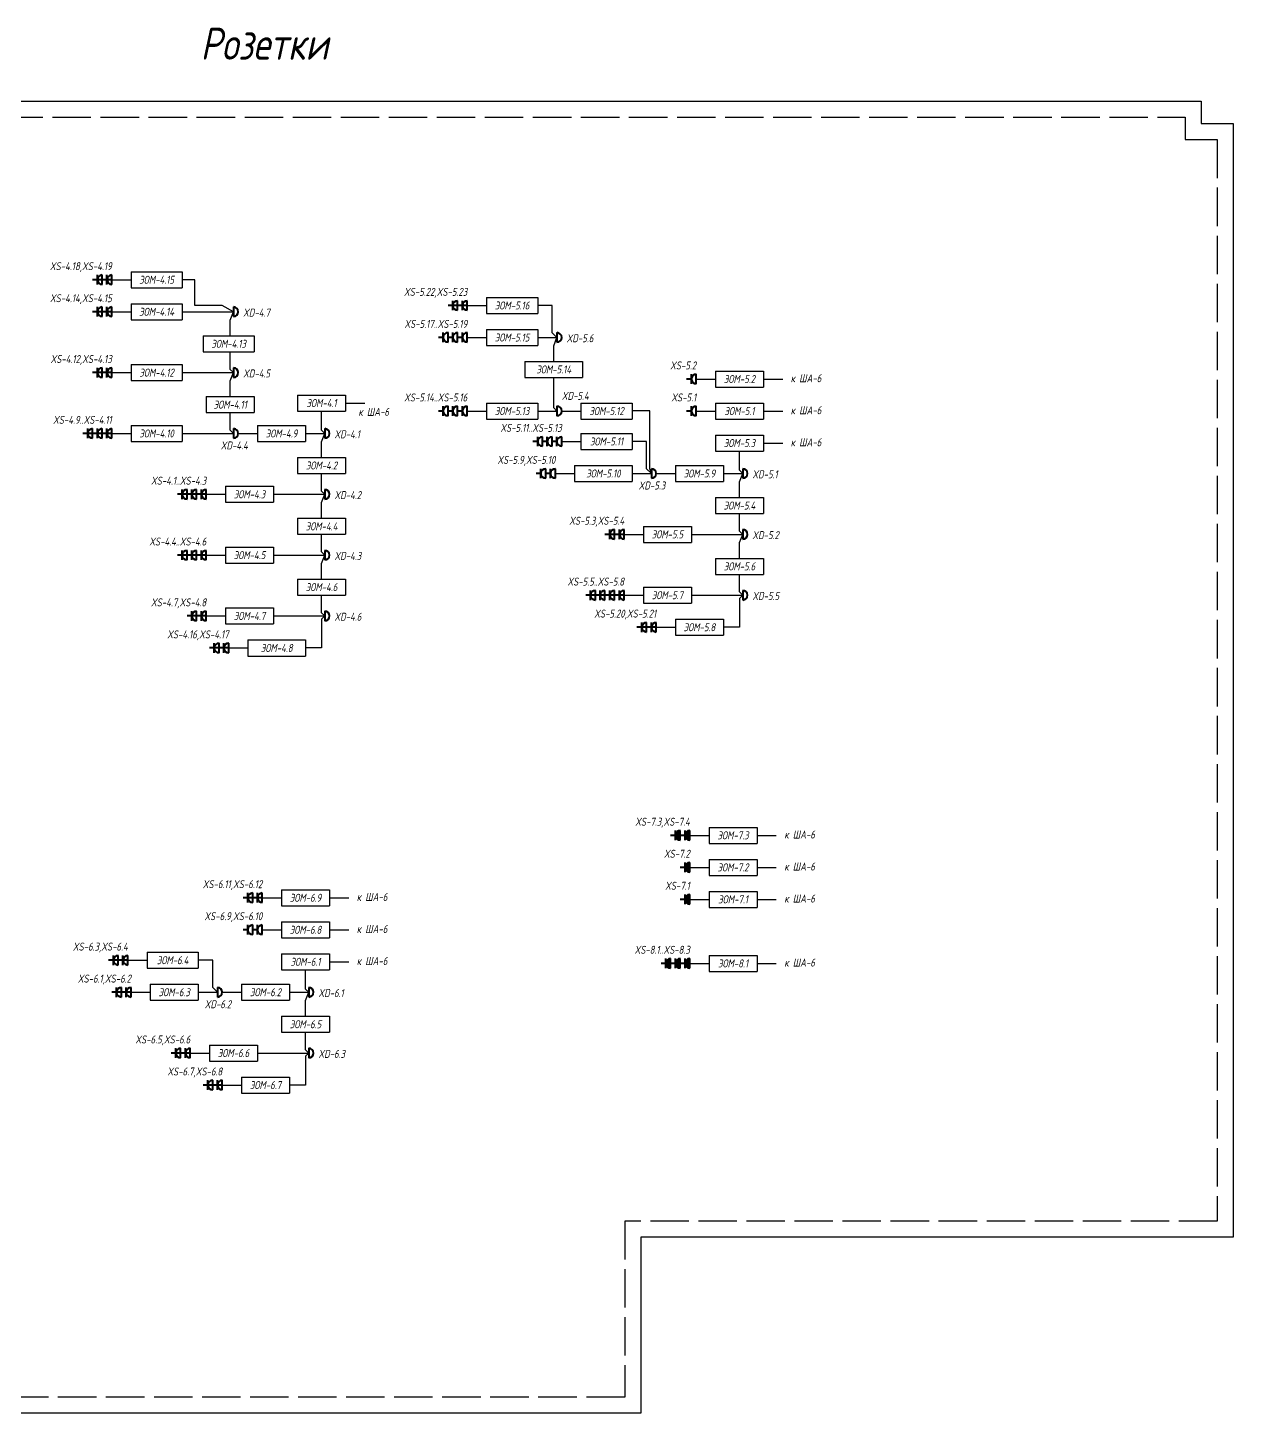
# Model space of a CAD drawing. Header units: millimetres. Extents: x -1048 to 3005, y -1068 to 487.
# Drawn here: x 30.7 to 407.2, y 54.5 to 487.2 of the extents above; entities that cross this region are included whole.
import ezdxf
from ezdxf.enums import TextEntityAlignment as Align

# ---------------------------------------------------------------- set-up
doc = ezdxf.new("R2010")
doc.units = ezdxf.units.MM
doc.linetypes.add('ACAD_ISO02W100', pattern=[15, 12, -3])
doc.layers.add('noprint', color=2, linetype='Continuous', plot=False)
doc.styles.get("Standard").update_dxf_attribs({"font": 'arial.ttf'})
doc.styles.add('ГОСТ-ISOCPEUR', font='isocpeui.ttf', dxfattribs={"width": 0.8})
doc.linetypes.add('220V_LINE', pattern='A,0.2,-0.05,["~220V",Standard,S=0.1,R=0,X=0,Y=-0.05],-0.4,0.1', length=0.75)

# ---------------------------------------------------------------- blocks, each defined once
blk = doc.blocks.new('коробка коммутационная')
at = {"color": 0, "lineweight": -2}
blk.add_line((0, 3), (0, 0), dxfattribs=at)
blk.add_arc((0, 1.5), 1.5, 270, 90, dxfattribs=at)
blk = doc.blocks.new('*T47')
at = {"color": 0, "lineweight": -2}
for p, q in [((0, 0), (15, 0)), ((0, 0), (0, -5)), ((15, 0), (15, -5)), ((0, -5), (15, -5))]:
    blk.add_line(p, q, dxfattribs=at)
at = {"color": 0, "insert": (7.5, -2.5), "char_height": 2.5, "width": 14, "attachment_point": 5, "style": 'ГОСТ-ISOCPEUR'}
blk.add_mtext('{ЭОМ-4.1}', dxfattribs=at)
blk = doc.blocks.new('*T48')
at = {"color": 0, "lineweight": -2}
for p, q in [((0, 0), (15, 0)), ((0, 0), (0, -5)), ((15, 0), (15, -5)), ((0, -5), (15, -5))]:
    blk.add_line(p, q, dxfattribs=at)
at = {"color": 0, "insert": (7.5, -2.5), "char_height": 2.5, "width": 14, "attachment_point": 5, "style": 'ГОСТ-ISOCPEUR'}
blk.add_mtext('{ЭОМ-4.2}', dxfattribs=at)
blk = doc.blocks.new('розетка скрытая трехполюсная')
at = {"color": 0, "lineweight": -2}
for p, q in [((-1.5, 1.5), (1.5, 1.5)), ((-1.5, 0), (1.5, 0)), ((0, 0), (0, 3))]:
    blk.add_line(p, q, dxfattribs=at)
blk.add_arc((0, 0), 1.5, 0, 180, dxfattribs=at)
blk = doc.blocks.new('*T49')
at = {"color": 0, "lineweight": -2}
for p, q in [((0, 0), (15, 0)), ((0, 0), (0, -5)), ((15, 0), (15, -5)), ((0, -5), (15, -5))]:
    blk.add_line(p, q, dxfattribs=at)
at = {"color": 0, "insert": (7.5, -2.5), "char_height": 2.5, "width": 14, "attachment_point": 5, "style": 'ГОСТ-ISOCPEUR'}
blk.add_mtext('{ЭОМ-4.3}', dxfattribs=at)
blk = doc.blocks.new('*T50')
at = {"color": 0, "lineweight": -2}
for p, q in [((0, 0), (15, 0)), ((0, 0), (0, -5)), ((15, 0), (15, -5)), ((0, -5), (15, -5))]:
    blk.add_line(p, q, dxfattribs=at)
at = {"color": 0, "insert": (7.5, -2.5), "char_height": 2.5, "width": 14, "attachment_point": 5, "style": 'ГОСТ-ISOCPEUR'}
blk.add_mtext('{ЭОМ-4.9}', dxfattribs=at)
blk = doc.blocks.new('*T51')
at = {"color": 0, "lineweight": -2}
for p, q in [((0, 0), (15, 0)), ((0, 0), (0, -5)), ((15, 0), (15, -5)), ((0, -5), (15, -5))]:
    blk.add_line(p, q, dxfattribs=at)
at = {"color": 0, "insert": (7.5, -2.5), "char_height": 2.5, "width": 14, "attachment_point": 5, "style": 'ГОСТ-ISOCPEUR'}
blk.add_mtext('{ЭОМ-4.4}', dxfattribs=at)
blk = doc.blocks.new('*T52')
at = {"color": 0, "lineweight": -2}
for p, q in [((0, 0), (15, 0)), ((0, 0), (0, -5)), ((15, 0), (15, -5)), ((0, -5), (15, -5))]:
    blk.add_line(p, q, dxfattribs=at)
at = {"color": 0, "insert": (7.5, -2.5), "char_height": 2.5, "width": 14, "attachment_point": 5, "style": 'ГОСТ-ISOCPEUR'}
blk.add_mtext('{ЭОМ-4.5}', dxfattribs=at)
blk = doc.blocks.new('*T53')
at = {"color": 0, "lineweight": -2}
for p, q in [((0, 0), (18, 0)), ((0, 0), (0, -5)), ((18, 0), (18, -5)), ((0, -5), (18, -5))]:
    blk.add_line(p, q, dxfattribs=at)
at = {"color": 0, "insert": (9, -2.5), "char_height": 2.5, "width": 17, "attachment_point": 5, "style": 'ГОСТ-ISOCPEUR'}
blk.add_mtext('{ЭОМ-4.8}', dxfattribs=at)
blk = doc.blocks.new('*T56')
at = {"color": 0, "lineweight": -2}
for p, q in [((0, 0), (15, 0)), ((0, 0), (0, -5)), ((15, 0), (15, -5)), ((0, -5), (15, -5))]:
    blk.add_line(p, q, dxfattribs=at)
at = {"color": 0, "insert": (7.5, -2.5), "char_height": 2.5, "width": 14, "attachment_point": 5, "style": 'ГОСТ-ISOCPEUR'}
blk.add_mtext('{ЭОМ-4.11}', dxfattribs=at)
blk = doc.blocks.new('*T57')
at = {"color": 0, "lineweight": -2}
for p, q in [((0, 0), (16, 0)), ((0, 0), (0, -5)), ((16, 0), (16, -5)), ((0, -5), (16, -5))]:
    blk.add_line(p, q, dxfattribs=at)
at = {"color": 0, "insert": (8, -2.5), "char_height": 2.5, "width": 15, "attachment_point": 5, "style": 'ГОСТ-ISOCPEUR'}
blk.add_mtext('{ЭОМ-4.12}', dxfattribs=at)
blk = doc.blocks.new('*T59')
at = {"color": 0, "lineweight": -2}
for p, q in [((0, 0), (16, 0)), ((0, 0), (0, -5)), ((16, 0), (16, -5)), ((0, -5), (16, -5))]:
    blk.add_line(p, q, dxfattribs=at)
at = {"color": 0, "insert": (8, -2.5), "char_height": 2.5, "width": 15, "attachment_point": 5, "style": 'ГОСТ-ISOCPEUR'}
blk.add_mtext('{ЭОМ-4.15}', dxfattribs=at)
blk = doc.blocks.new('*T60')
at = {"color": 0, "lineweight": -2}
for p, q in [((0, 0), (15, 0)), ((0, 0), (0, -5)), ((15, 0), (15, -5)), ((0, -5), (15, -5))]:
    blk.add_line(p, q, dxfattribs=at)
at = {"color": 0, "insert": (7.5, -2.5), "char_height": 2.5, "width": 14, "attachment_point": 5, "style": 'ГОСТ-ISOCPEUR'}
blk.add_mtext('{ЭОМ-5.1}', dxfattribs=at)
blk = doc.blocks.new('*T61')
at = {"color": 0, "lineweight": -2}
for p, q in [((0, 0), (15, 0)), ((0, 0), (0, -5)), ((15, 0), (15, -5)), ((0, -5), (15, -5))]:
    blk.add_line(p, q, dxfattribs=at)
at = {"color": 0, "insert": (7.5, -2.5), "char_height": 2.5, "width": 14, "attachment_point": 5, "style": 'ГОСТ-ISOCPEUR'}
blk.add_mtext('{ЭОМ-5.2}', dxfattribs=at)
blk = doc.blocks.new('*T62')
at = {"color": 0, "lineweight": -2}
for p, q in [((0, 0), (15, 0)), ((0, 0), (0, -5)), ((15, 0), (15, -5)), ((0, -5), (15, -5))]:
    blk.add_line(p, q, dxfattribs=at)
at = {"color": 0, "insert": (7.5, -2.5), "char_height": 2.5, "width": 14, "attachment_point": 5, "style": 'ГОСТ-ISOCPEUR'}
blk.add_mtext('{ЭОМ-5.3}', dxfattribs=at)
blk = doc.blocks.new('*T63')
at = {"color": 0, "lineweight": -2}
for p, q in [((0, 0), (15, 0)), ((0, 0), (0, -5)), ((15, 0), (15, -5)), ((0, -5), (15, -5))]:
    blk.add_line(p, q, dxfattribs=at)
at = {"color": 0, "insert": (7.5, -2.5), "char_height": 2.5, "width": 14, "attachment_point": 5, "style": 'ГОСТ-ISOCPEUR'}
blk.add_mtext('{ЭОМ-5.4}', dxfattribs=at)
blk = doc.blocks.new('*T64')
at = {"color": 0, "lineweight": -2}
for p, q in [((0, 0), (15, 0)), ((0, 0), (0, -5)), ((15, 0), (15, -5)), ((0, -5), (15, -5))]:
    blk.add_line(p, q, dxfattribs=at)
at = {"color": 0, "insert": (7.5, -2.5), "char_height": 2.5, "width": 14, "attachment_point": 5, "style": 'ГОСТ-ISOCPEUR'}
blk.add_mtext('{ЭОМ-5.5}', dxfattribs=at)
blk = doc.blocks.new('*T65')
at = {"color": 0, "lineweight": -2}
for p, q in [((0, 0), (15, 0)), ((0, 0), (0, -5)), ((15, 0), (15, -5)), ((0, -5), (15, -5))]:
    blk.add_line(p, q, dxfattribs=at)
at = {"color": 0, "insert": (7.5, -2.5), "char_height": 2.5, "width": 14, "attachment_point": 5, "style": 'ГОСТ-ISOCPEUR'}
blk.add_mtext('{ЭОМ-5.8}', dxfattribs=at)
blk = doc.blocks.new('*T66')
at = {"color": 0, "lineweight": -2}
for p, q in [((0, 0), (15, 0)), ((0, 0), (0, -5)), ((15, 0), (15, -5)), ((0, -5), (15, -5))]:
    blk.add_line(p, q, dxfattribs=at)
at = {"color": 0, "insert": (7.5, -2.5), "char_height": 2.5, "width": 14, "attachment_point": 5, "style": 'ГОСТ-ISOCPEUR'}
blk.add_mtext('{ЭОМ-5.9}', dxfattribs=at)
blk = doc.blocks.new('*T67')
at = {"color": 0, "lineweight": -2}
for p, q in [((0, 0), (18, 0)), ((0, 0), (0, -5)), ((18, 0), (18, -5)), ((0, -5), (18, -5))]:
    blk.add_line(p, q, dxfattribs=at)
at = {"color": 0, "insert": (9, -2.5), "char_height": 2.5, "width": 17, "attachment_point": 5, "style": 'ГОСТ-ISOCPEUR'}
blk.add_mtext('{ЭОМ-5.10}', dxfattribs=at)
blk = doc.blocks.new('*T68')
at = {"color": 0, "lineweight": -2}
for p, q in [((0, 0), (16, 0)), ((0, 0), (0, -5)), ((16, 0), (16, -5)), ((0, -5), (16, -5))]:
    blk.add_line(p, q, dxfattribs=at)
at = {"color": 0, "insert": (8, -2.5), "char_height": 2.5, "width": 15, "attachment_point": 5, "style": 'ГОСТ-ISOCPEUR'}
blk.add_mtext('{ЭОМ-5.11}', dxfattribs=at)
blk = doc.blocks.new('*T70')
at = {"color": 0, "lineweight": -2}
for p, q in [((0, 0), (16, 0)), ((0, 0), (0, -5)), ((16, 0), (16, -5)), ((0, -5), (16, -5))]:
    blk.add_line(p, q, dxfattribs=at)
at = {"color": 0, "insert": (8, -2.5), "char_height": 2.5, "width": 15, "attachment_point": 5, "style": 'ГОСТ-ISOCPEUR'}
blk.add_mtext('{ЭОМ-5.13}', dxfattribs=at)
blk = doc.blocks.new('*T71')
at = {"color": 0, "lineweight": -2}
for p, q in [((0, 0), (16, 0)), ((0, 0), (0, -5)), ((16, 0), (16, -5)), ((0, -5), (16, -5))]:
    blk.add_line(p, q, dxfattribs=at)
at = {"color": 0, "insert": (8, -2.5), "char_height": 2.5, "width": 15, "attachment_point": 5, "style": 'ГОСТ-ISOCPEUR'}
blk.add_mtext('{ЭОМ-5.16}', dxfattribs=at)
blk = doc.blocks.new('*T72')
at = {"color": 0, "lineweight": -2}
for p, q in [((0, 0), (15, 0)), ((0, 0), (0, -5)), ((15, 0), (15, -5)), ((0, -5), (15, -5))]:
    blk.add_line(p, q, dxfattribs=at)
at = {"color": 0, "insert": (7.5, -2.5), "char_height": 2.5, "width": 14, "attachment_point": 5, "style": 'ГОСТ-ISOCPEUR'}
blk.add_mtext('{ЭОМ-6.1}', dxfattribs=at)
blk = doc.blocks.new('*T73')
at = {"color": 0, "lineweight": -2}
for p, q in [((0, 0), (15, 0)), ((0, 0), (0, -5)), ((15, 0), (15, -5)), ((0, -5), (15, -5))]:
    blk.add_line(p, q, dxfattribs=at)
at = {"color": 0, "insert": (7.5, -2.5), "char_height": 2.5, "width": 14, "attachment_point": 5, "style": 'ГОСТ-ISOCPEUR'}
blk.add_mtext('{ЭОМ-6.2}', dxfattribs=at)
blk = doc.blocks.new('*T74')
at = {"color": 0, "lineweight": -2}
for p, q in [((0, 0), (15, 0)), ((0, 0), (0, -5)), ((15, 0), (15, -5)), ((0, -5), (15, -5))]:
    blk.add_line(p, q, dxfattribs=at)
at = {"color": 0, "insert": (7.5, -2.5), "char_height": 2.5, "width": 14, "attachment_point": 5, "style": 'ГОСТ-ISOCPEUR'}
blk.add_mtext('{ЭОМ-6.3}', dxfattribs=at)
blk = doc.blocks.new('*T75')
at = {"color": 0, "lineweight": -2}
for p, q in [((0, 0), (16, 0)), ((0, 0), (0, -5)), ((16, 0), (16, -5)), ((0, -5), (16, -5))]:
    blk.add_line(p, q, dxfattribs=at)
at = {"color": 0, "insert": (8, -2.5), "char_height": 2.5, "width": 15, "attachment_point": 5, "style": 'ГОСТ-ISOCPEUR'}
blk.add_mtext('{ЭОМ-6.4}', dxfattribs=at)
blk = doc.blocks.new('*T76')
at = {"color": 0, "lineweight": -2}
for p, q in [((0, 0), (15, 0)), ((0, 0), (0, -5)), ((15, 0), (15, -5)), ((0, -5), (15, -5))]:
    blk.add_line(p, q, dxfattribs=at)
at = {"color": 0, "insert": (7.5, -2.5), "char_height": 2.5, "width": 14, "attachment_point": 5, "style": 'ГОСТ-ISOCPEUR'}
blk.add_mtext('{ЭОМ-6.5}', dxfattribs=at)
blk = doc.blocks.new('*T77')
at = {"color": 0, "lineweight": -2}
for p, q in [((0, 0), (15, 0)), ((0, 0), (0, -5)), ((15, 0), (15, -5)), ((0, -5), (15, -5))]:
    blk.add_line(p, q, dxfattribs=at)
at = {"color": 0, "insert": (7.5, -2.5), "char_height": 2.5, "width": 14, "attachment_point": 5, "style": 'ГОСТ-ISOCPEUR'}
blk.add_mtext('{ЭОМ-6.6}', dxfattribs=at)
blk = doc.blocks.new('*T78')
at = {"color": 0, "lineweight": -2}
for p, q in [((0, 0), (15, 0)), ((0, 0), (0, -5)), ((15, 0), (15, -5)), ((0, -5), (15, -5))]:
    blk.add_line(p, q, dxfattribs=at)
at = {"color": 0, "insert": (7.5, -2.5), "char_height": 2.5, "width": 14, "attachment_point": 5, "style": 'ГОСТ-ISOCPEUR'}
blk.add_mtext('{ЭОМ-6.7}', dxfattribs=at)
blk = doc.blocks.new('*T79')
at = {"color": 0, "lineweight": -2}
for p, q in [((0, 0), (15, 0)), ((0, 0), (0, -5)), ((15, 0), (15, -5)), ((0, -5), (15, -5))]:
    blk.add_line(p, q, dxfattribs=at)
at = {"color": 0, "insert": (7.5, -2.5), "char_height": 2.5, "width": 14, "attachment_point": 5, "style": 'ГОСТ-ISOCPEUR'}
blk.add_mtext('{ЭОМ-6.8}', dxfattribs=at)
blk = doc.blocks.new('розетка открытая трехполюсная')
at = {"color": 0, "lineweight": -2}
for p, q in [((-1.5, 1.5), (1.5, 1.5)), ((-1.5, 0), (1.5, 0)), ((0, 1.5), (0, 3))]:
    blk.add_line(p, q, dxfattribs=at)
blk.add_arc((0, 0), 1.5, 0, 180, dxfattribs=at)
blk = doc.blocks.new('розетка скрытая трехполюсная IP54')
at = {"lineweight": -2}
h = blk.add_hatch(color=0, dxfattribs=at)
h.paths.add_polyline_path([(0, 0), (0, 1.5, 0.414214), (-1.5, 0)])
h.paths.add_polyline_path([(1.5, 0, 0.414214), (0, 1.5), (0, 0)])
at = {"color": 0, "lineweight": -2}
for p, q in [((-1.5, 1.5), (1.5, 1.5)), ((-1.5, 0), (1.5, 0)), ((0, 0), (0, 3))]:
    blk.add_line(p, q, dxfattribs=at)
blk.add_arc((0, 0), 1.5, 0, 180, dxfattribs=at)
blk = doc.blocks.new('*T83')
at = {"color": 0, "lineweight": -2}
for p, q in [((0, 0), (15, 0)), ((0, 0), (0, -5)), ((15, 0), (15, -5)), ((0, -5), (15, -5))]:
    blk.add_line(p, q, dxfattribs=at)
at = {"color": 0, "insert": (7.5, -2.5), "char_height": 2.5, "width": 14, "attachment_point": 5, "style": 'ГОСТ-ISOCPEUR'}
blk.add_mtext('{ЭОМ-6.9}', dxfattribs=at)
blk = doc.blocks.new('*T84')
at = {"color": 0, "lineweight": -2}
for p, q in [((0, 0), (15, 0)), ((0, 0), (0, -5)), ((15, 0), (15, -5)), ((0, -5), (15, -5))]:
    blk.add_line(p, q, dxfattribs=at)
at = {"color": 0, "insert": (7.5, -2.5), "char_height": 2.5, "width": 14, "attachment_point": 5, "style": 'ГОСТ-ISOCPEUR'}
blk.add_mtext('{ЭОМ-8.1}', dxfattribs=at)
blk = doc.blocks.new('*T85')
at = {"color": 0, "lineweight": -2}
for p, q in [((0, 0), (15, 0)), ((0, 0), (0, -5)), ((15, 0), (15, -5)), ((0, -5), (15, -5))]:
    blk.add_line(p, q, dxfattribs=at)
at = {"color": 0, "insert": (7.5, -2.5), "char_height": 2.5, "width": 14, "attachment_point": 5, "style": 'ГОСТ-ISOCPEUR'}
blk.add_mtext('{ЭОМ-7.2}', dxfattribs=at)
blk = doc.blocks.new('*T88')
at = {"color": 0, "lineweight": -2}
for p, q in [((0, 0), (15, 0)), ((0, 0), (0, -5)), ((15, 0), (15, -5)), ((0, -5), (15, -5))]:
    blk.add_line(p, q, dxfattribs=at)
at = {"color": 0, "insert": (7.5, -2.5), "char_height": 2.5, "width": 14, "attachment_point": 5, "style": 'ГОСТ-ISOCPEUR'}
blk.add_mtext('{ЭОМ-7.3}', dxfattribs=at)
blk = doc.blocks.new('*T226')
at = {"color": 0, "lineweight": -2}
for p, q in [((0, 0), (15, 0)), ((0, 0), (0, -5)), ((15, 0), (15, -5)), ((0, -5), (15, -5))]:
    blk.add_line(p, q, dxfattribs=at)
at = {"color": 0, "insert": (7.5, -2.5), "char_height": 2.5, "width": 14, "attachment_point": 5, "style": 'ГОСТ-ISOCPEUR'}
blk.add_mtext('{ЭОМ-4.6}', dxfattribs=at)
blk = doc.blocks.new('*T227')
at = {"color": 0, "lineweight": -2}
for p, q in [((0, 0), (15, 0)), ((0, 0), (0, -5)), ((15, 0), (15, -5)), ((0, -5), (15, -5))]:
    blk.add_line(p, q, dxfattribs=at)
at = {"color": 0, "insert": (7.5, -2.5), "char_height": 2.5, "width": 14, "attachment_point": 5, "style": 'ГОСТ-ISOCPEUR'}
blk.add_mtext('{ЭОМ-4.7}', dxfattribs=at)
blk = doc.blocks.new('*T229')
at = {"color": 0, "lineweight": -2}
for p, q in [((0, 0), (16, 0)), ((0, 0), (0, -5)), ((16, 0), (16, -5)), ((0, -5), (16, -5))]:
    blk.add_line(p, q, dxfattribs=at)
at = {"color": 0, "insert": (8, -2.5), "char_height": 2.5, "width": 15, "attachment_point": 5, "style": 'ГОСТ-ISOCPEUR'}
blk.add_mtext('{ЭОМ-4.13}', dxfattribs=at)
blk = doc.blocks.new('*T230')
at = {"color": 0, "lineweight": -2}
for p, q in [((0, 0), (16, 0)), ((0, 0), (0, -5)), ((16, 0), (16, -5)), ((0, -5), (16, -5))]:
    blk.add_line(p, q, dxfattribs=at)
at = {"color": 0, "insert": (8, -2.5), "char_height": 2.5, "width": 15, "attachment_point": 5, "style": 'ГОСТ-ISOCPEUR'}
blk.add_mtext('{ЭОМ-4.14}', dxfattribs=at)
blk = doc.blocks.new('*T231')
at = {"color": 0, "lineweight": -2}
for p, q in [((0, 0), (16, 0)), ((0, 0), (0, -5)), ((16, 0), (16, -5)), ((0, -5), (16, -5))]:
    blk.add_line(p, q, dxfattribs=at)
at = {"color": 0, "insert": (8, -2.5), "char_height": 2.5, "width": 15, "attachment_point": 5, "style": 'ГОСТ-ISOCPEUR'}
blk.add_mtext('{ЭОМ-4.10}', dxfattribs=at)
blk = doc.blocks.new('*T232')
at = {"color": 0, "lineweight": -2}
for p, q in [((0, 0), (15, 0)), ((0, 0), (0, -5)), ((15, 0), (15, -5)), ((0, -5), (15, -5))]:
    blk.add_line(p, q, dxfattribs=at)
at = {"color": 0, "insert": (7.5, -2.5), "char_height": 2.5, "width": 14, "attachment_point": 5, "style": 'ГОСТ-ISOCPEUR'}
blk.add_mtext('{ЭОМ-5.6}', dxfattribs=at)
blk = doc.blocks.new('*T233')
at = {"color": 0, "lineweight": -2}
for p, q in [((0, 0), (15, 0)), ((0, 0), (0, -5)), ((15, 0), (15, -5)), ((0, -5), (15, -5))]:
    blk.add_line(p, q, dxfattribs=at)
at = {"color": 0, "insert": (7.5, -2.5), "char_height": 2.5, "width": 14, "attachment_point": 5, "style": 'ГОСТ-ISOCPEUR'}
blk.add_mtext('{ЭОМ-5.7}', dxfattribs=at)
blk = doc.blocks.new('*T234')
at = {"color": 0, "lineweight": -2}
for p, q in [((0, 0), (16, 0)), ((0, 0), (0, -5)), ((16, 0), (16, -5)), ((0, -5), (16, -5))]:
    blk.add_line(p, q, dxfattribs=at)
at = {"color": 0, "insert": (8, -2.5), "char_height": 2.5, "width": 15, "attachment_point": 5, "style": 'ГОСТ-ISOCPEUR'}
blk.add_mtext('{ЭОМ-5.12}', dxfattribs=at)
blk = doc.blocks.new('*T236')
at = {"color": 0, "lineweight": -2}
for p, q in [((0, 0), (16, 0)), ((0, 0), (0, -5)), ((16, 0), (16, -5)), ((0, -5), (16, -5))]:
    blk.add_line(p, q, dxfattribs=at)
at = {"color": 0, "insert": (8, -2.5), "char_height": 2.5, "width": 15, "attachment_point": 5, "style": 'ГОСТ-ISOCPEUR'}
blk.add_mtext('{ЭОМ-5.15}', dxfattribs=at)
blk = doc.blocks.new('*T237')
at = {"color": 0, "lineweight": -2}
for p, q in [((0, 0), (18, 0)), ((0, 0), (0, -5)), ((18, 0), (18, -5)), ((0, -5), (18, -5))]:
    blk.add_line(p, q, dxfattribs=at)
at = {"color": 0, "insert": (9, -2.5), "char_height": 2.5, "width": 17, "attachment_point": 5, "style": 'ГОСТ-ISOCPEUR'}
blk.add_mtext('{ЭОМ-5.14}', dxfattribs=at)
blk = doc.blocks.new('*T253')
at = {"color": 0, "lineweight": -2}
for p, q in [((0, 0), (15, 0)), ((0, 0), (0, -5)), ((15, 0), (15, -5)), ((0, -5), (15, -5))]:
    blk.add_line(p, q, dxfattribs=at)
at = {"color": 0, "insert": (7.5, -2.5), "char_height": 2.5, "width": 14, "attachment_point": 5, "style": 'ГОСТ-ISOCPEUR'}
blk.add_mtext('{ЭОМ-7.1}', dxfattribs=at)

msp = doc.modelspace()

# ---------------------------------------------------------------- linework, layer by layer
at = {"linetype": '220V_LINE', "ltscale": 8}
for p, q in [((57, 408.51), (63, 408.51)), ((57, 398.51), (63, 398.51)), ((79, 398.51), (95, 398.51)), ((168, 400.48), (174, 400.48)), ((168, 390.48), (174, 390.48)), ((190, 390.51), (196, 390.51)), ((57, 379.51), (63, 379.51)), ((79, 379.51), (95, 379.51)), ((239.5, 377.51), (245.5, 377.51)), ((260.5, 377.51), (266.5, 377.51)), ((130, 370), (136, 370)), ((168, 367.51), (174, 367.51)), ((190, 367.51), (196, 367.51)), ((197.5, 367.51), (203.5, 367.51)), ((239.5, 367.51), (245.5, 367.51)), ((260.5, 367.51), (266.5, 367.51)), ((57, 360.51), (63, 360.51)), ((79, 360.51), (95, 360.51)), ((96.5, 360.51), (102.5, 360.51)), ((117.5, 360.51), (123.5, 360.51)), ((197.5, 358.01), (203.5, 358.01)), ((260.5, 357.5), (266.5, 357.5)), ((195.5, 348.01), (201.5, 348.01)), ((219.5, 348.01), (225.5, 348.01)), ((227, 348.01), (233, 348.01)), ((248, 348.01), (254, 348.01)), ((86.5, 341.51), (92.5, 341.51)), ((107.5, 341.51), (123.5, 341.51)), ((217, 329), (223, 329)), ((238, 329), (254, 329)), ((86.5, 322.51), (92.5, 322.51)), ((107.5, 322.51), (123.5, 322.51)), ((217, 310), (223, 310)), ((238, 310), (254, 310)), ((86.5, 303.51), (92.5, 303.51)), ((107.5, 303.51), (123.5, 303.51)), ((227, 300), (233, 300)), ((93.5, 293.51), (99.5, 293.51)), ((237.5, 235), (243.5, 235)), ((258.5, 235), (264.5, 235)), ((237.5, 225), (243.5, 225)), ((258.5, 225), (264.5, 225)), ((104, 215.5), (110, 215.5)), ((125, 215.5), (131, 215.5)), ((237.5, 215), (243.5, 215)), ((258.5, 215), (264.5, 215)), ((104, 205.5), (110, 205.5)), ((125, 205.5), (131, 205.5)), ((62, 196), (68, 196)), ((125, 195.5), (131, 195.5)), ((237.5, 195), (243.5, 195)), ((258.5, 195), (264.5, 195)), ((63, 186), (69, 186)), ((84, 186), (90, 186)), ((91.5, 186), (97.5, 186)), ((112.5, 186), (118.5, 186)), ((81.5, 167), (87.5, 167)), ((102.5, 167), (118.5, 167)), ((91.5, 157), (97.5, 157))]:
    msp.add_line(p, q, dxfattribs=at)
at = {"linetype": '220V_LINE', "ltscale": 8, "flags": 128}
for points in [[(95, 398.51), (91.5, 400.51), (82.98, 400.51), (82.98, 408.51), (79, 408.51)], [(94, 391.01), (94, 395.92), (95, 398.51)], [(196, 390.48), (194.5, 391.98), (194.5, 400.48), (190, 400.48)], [(195, 383), (195, 387.92), (196, 390.5)], [(95, 379.51), (94, 380.51), (94, 386.01)], [(94, 372.01), (94, 376.92), (95, 379.51)], [(196, 367.5), (195, 368.5), (195, 378.01)], [(95, 360.51), (94, 361.51), (94, 367.01)], [(123.5, 360.51), (122.5, 361.51), (122.5, 367.51)], [(225.5, 348.01), (225, 349.51), (225, 367.54), (219.5, 367.54)], [(122.5, 353.01), (122.5, 357.92), (123.5, 360.51)], [(225.5, 348.01), (224, 349.51), (224, 358.01), (219.5, 358.01)], [(254, 348), (253, 349.01), (253, 355.01)], [(123.5, 341.51), (122.5, 342.51), (122.5, 348.01)], [(253, 340.5), (253, 345.42), (254, 348)], [(122.5, 334.01), (122.5, 338.92), (123.5, 341.51)], [(254, 329), (253, 330), (253, 335.5)], [(123.5, 322.51), (122.5, 323.51), (122.5, 329.01)], [(253, 321.5), (253, 326.42), (254, 329)], [(122.5, 315.01), (122.5, 319.92), (123.5, 322.51)], [(254, 310), (253, 311), (253, 316.5)], [(123.5, 303.51), (122.5, 304.51), (122.5, 310.01)], [(254, 310), (253, 309), (253, 300), (248, 300)], [(123.5, 303.51), (122.5, 302.51), (122.5, 293.51), (117.5, 293.51)], [(90, 186), (88.5, 187.5), (88.5, 196), (84, 196)], [(118.5, 186), (117.5, 187), (117.5, 193)], [(117.5, 178.5), (117.5, 183.41), (118.5, 186)], [(118.5, 167), (117.5, 168), (117.5, 173.5)], [(118.5, 167), (117.5, 166), (117.5, 157), (112.5, 157)]]:
    msp.add_lwpolyline(points, dxfattribs=at)
at = {"layer": 'noprint'}
msp.add_lwpolyline([(-161.5, 464.28), (397.19, 464.28), (397.19, 457.28), (407.19, 457.28), (407.19, 109.5), (222.19, 109.5), (222.19, 54.5), (-161.5, 54.5)], close=True, dxfattribs=at)
at = {"layer": 'noprint', "linetype": 'ACAD_ISO02W100'}
msp.add_lwpolyline([(-156.5, 459.28), (392.19, 459.28), (392.19, 452.28), (402.19, 452.28), (402.19, 114.5), (217.19, 114.5), (217.19, 59.5), (-156.5, 59.5)], close=True, dxfattribs=at)

# ---------------------------------------------------------------- block references
at = {"color": 1, "lineweight": 40, "rotation": 90}
for name, p in [('розетка скрытая трехполюсная', (54, 408.51)), ('розетка скрытая трехполюсная', (57, 408.51)), ('розетка скрытая трехполюсная', (54, 398.51)), ('розетка скрытая трехполюсная', (57, 398.51)), ('розетка скрытая трехполюсная', (165, 400.48)), ('розетка скрытая трехполюсная', (168, 400.48)), ('розетка открытая трехполюсная', (162, 390.51)), ('розетка открытая трехполюсная', (165, 390.51)), ('розетка открытая трехполюсная', (168, 390.51)), ('розетка скрытая трехполюсная', (54, 379.51)), ('розетка скрытая трехполюсная', (57, 379.51)), ('розетка открытая трехполюсная', (239.5, 377.51)), ('розетка открытая трехполюсная', (162, 367.51)), ('розетка открытая трехполюсная', (165, 367.51)), ('розетка открытая трехполюсная', (168, 367.51)), ('розетка открытая трехполюсная', (239.5, 367.51)), ('розетка скрытая трехполюсная', (51, 360.51)), ('розетка скрытая трехполюсная', (54, 360.51)), ('розетка скрытая трехполюсная', (57, 360.51)), ('розетка открытая трехполюсная', (191.5, 358.01)), ('розетка открытая трехполюсная', (194.5, 358.01)), ('розетка открытая трехполюсная', (197.5, 358.01)), ('розетка открытая трехполюсная', (192.5, 348.01)), ('розетка открытая трехполюсная', (195.5, 348.01)), ('розетка скрытая трехполюсная', (80.5, 341.51)), ('розетка скрытая трехполюсная', (83.5, 341.51)), ('розетка скрытая трехполюсная', (86.5, 341.51)), ('розетка скрытая трехполюсная', (214, 329)), ('розетка скрытая трехполюсная', (217, 329)), ('розетка скрытая трехполюсная', (80.5, 322.51)), ('розетка скрытая трехполюсная', (83.5, 322.51)), ('розетка скрытая трехполюсная', (86.5, 322.51)), ('розетка скрытая трехполюсная', (208, 310)), ('розетка скрытая трехполюсная', (211, 310)), ('розетка скрытая трехполюсная', (214, 310)), ('розетка скрытая трехполюсная', (217, 310)), ('розетка скрытая трехполюсная', (83.5, 303.51)), ('розетка скрытая трехполюсная', (86.5, 303.51)), ('розетка скрытая трехполюсная', (224, 300)), ('розетка скрытая трехполюсная', (227, 300)), ('розетка скрытая трехполюсная', (90.5, 293.51)), ('розетка скрытая трехполюсная', (93.5, 293.51)), ('розетка скрытая трехполюсная IP54', (234.5, 235)), ('розетка скрытая трехполюсная IP54', (237.5, 235)), ('розетка скрытая трехполюсная IP54', (237.5, 225)), ('розетка скрытая трехполюсная', (101, 215.5)), ('розетка скрытая трехполюсная', (104, 215.5)), ('розетка скрытая трехполюсная IP54', (237.5, 215)), ('розетка открытая трехполюсная', (101, 205.5)), ('розетка открытая трехполюсная', (104, 205.5)), ('розетка скрытая трехполюсная', (59, 196)), ('розетка скрытая трехполюсная', (62, 196)), ('розетка скрытая трехполюсная IP54', (231.5, 195)), ('розетка скрытая трехполюсная IP54', (234.5, 195)), ('розетка скрытая трехполюсная IP54', (237.5, 195)), ('розетка скрытая трехполюсная', (60, 186)), ('розетка скрытая трехполюсная', (63, 186)), ('розетка скрытая трехполюсная', (78.5, 167)), ('розетка скрытая трехполюсная', (81.5, 167)), ('розетка скрытая трехполюсная', (88.5, 157)), ('розетка скрытая трехполюсная', (91.5, 157))]:
    msp.add_blockref(name, p, dxfattribs=at)
for name, p in [('*T59', (63, 411.01)), ('*T71', (174, 402.98)), ('*T230', (63, 401.01)), ('*T229', (85.5, 391.01)), ('*T236', (174, 392.98)), ('*T57', (63, 382.01)), ('*T237', (186, 383.01)), ('*T61', (245.5, 380.01)), ('*T47', (115, 372.51)), ('*T56', (86.5, 372.01)), ('*T70', (174, 370.01)), ('*T234', (203.5, 370.01)), ('*T60', (245.5, 370.01)), ('*T231', (63, 363.01)), ('*T50', (102.5, 363.01)), ('*T68', (203.5, 360.51)), ('*T62', (245.5, 360.01)), ('*T48', (115, 353.01)), ('*T67', (201.5, 350.51)), ('*T66', (233, 350.51)), ('*T49', (92.5, 344.01)), ('*T63', (245.5, 340.5)), ('*T51', (115, 334.01)), ('*T64', (223, 331.5)), ('*T52', (92.5, 325.01)), ('*T232', (245.5, 321.5)), ('*T226', (115, 315.01)), ('*T233', (223, 312.5)), ('*T227', (92.5, 306.01)), ('*T65', (233, 302.5)), ('*T53', (99.5, 296.01)), ('*T88', (243.5, 237.5)), ('*T85', (243.5, 227.5)), ('*T83', (110, 218)), ('*T253', (243.5, 217.5)), ('*T79', (110, 208)), ('*T75', (68, 198.5)), ('*T72', (110, 198)), ('*T84', (243.5, 197.5)), ('*T74', (69, 188.5)), ('*T73', (97.5, 188.5)), ('*T76', (110, 178.5)), ('*T77', (87.5, 169.5)), ('*T78', (97.5, 159.5))]:
    msp.add_blockref(name, p)
at = {"lineweight": 40}
for p in [(95, 397.01), (196, 389), (95, 378.01), (196, 366.01), (95, 359.01), (123.5, 359.01), (225.5, 346.51), (254, 346.5), (123.5, 340.01), (254, 327.5), (123.5, 321.01), (254, 308.5), (123.5, 302.01), (90, 184.5), (118.5, 184.5), (118.5, 165.5)]:
    msp.add_blockref('коробка коммутационная', p, dxfattribs=at)

# ---------------------------------------------------------------- texts
at = {"style": 'ГОСТ-ISOCPEUR', "width": 0.8}
for s, p in [('XS-4.18,XS-4.19', (57, 411.51)), ('XS-4.14,XS-4.15', (57, 401.51)), ('XS-5.22,XS-5.23', (168, 403.48)), ('XS-5.17..XS-5.19', (168, 393.48)), ('XS-4.12,XS-4.13', (57, 382.51)), ('XS-5.2', (239.5, 380.51)), ('XS-5.14..XS-5.16', (168, 370.51)), ('XS-5.1', (239.5, 370.51)), ('XS-4.9..XS-4.11', (57, 363.51)), ('XS-5.11..XS-5.13', (197.5, 361.01)), ('XS-5.9,XS-5.10', (195.5, 351.01)), ('XS-4.1..XS-4.3', (86.5, 344.51)), ('XS-5.3,XS-5.4', (217, 332)), ('XS-4.4..XS-4.6', (86.5, 325.51)), ('XS-5.5..XS-5.8', (217, 313)), ('XS-4.7,XS-4.8', (86.5, 306.51)), ('XS-5.20,XS-5.21', (227, 303)), ('XS-4.16,XS-4.17', (93.5, 296.51)), ('XS-7.3,XS-7.4', (237.5, 238)), ('XS-7.2', (237.5, 228)), ('XS-6.11,XS-6.12', (104, 218.5)), ('XS-7.1', (237.5, 218)), ('XS-6.9,XS-6.10', (104, 208.5)), ('XS-6.3,XS-6.4', (62, 199)), ('XS-8.1..XS-8.3', (237.5, 198)), ('XS-6.1,XS-6.2', (63, 189)), ('XS-6.5,XS-6.6', (81.5, 170)), ('XS-6.7,XS-6.8', (91.5, 160))]:
    msp.add_text(s, height=2.5, dxfattribs=at).set_placement(p, align=Align.RIGHT)
for s, p in [('XD-4.7', (98, 397.01)), ('XD-5.6', (199, 389)), ('XD-4.5', (98, 378.01)), ('к ША-6', (269, 376.51)), ('XD-5.4', (197.5, 371.01)), ('к ША-6', (134, 366.01)), ('к ША-6', (269, 366.51)), ('XD-4.1', (126.5, 359.01)), ('XD-4.4', (91, 355.51)), ('к ША-6', (269, 356.51)), ('XD-5.1', (257, 346.5)), ('XD-4.2', (126.5, 340.01)), ('XD-5.3', (221.5, 343.01)), ('XD-5.2', (257, 327.5)), ('XD-4.3', (126.5, 321.01)), ('XD-5.5', (257, 308.5)), ('XD-4.6', (126.5, 302.01)), ('к ША-6', (267, 234.01)), ('к ША-6', (267, 224.01)), ('к ША-6', (133.5, 214.51)), ('к ША-6', (267, 214.01)), ('к ША-6', (133.5, 204.51)), ('к ША-6', (133.5, 194.51)), ('к ША-6', (267, 194.01)), ('XD-6.1', (121.5, 184.5)), ('XD-6.2', (86, 181)), ('XD-6.3', (121.5, 165.5))]:
    msp.add_text(s, height=2.5, dxfattribs=at).set_placement(p)
at = {"layer": 'noprint', "style": 'ГОСТ-ISOCPEUR', "width": 0.8}
msp.add_text('Розетки', height=10, dxfattribs=at).set_placement((124.67, 477.23), align=Align.RIGHT)

doc.saveas('drawing.dxf')
